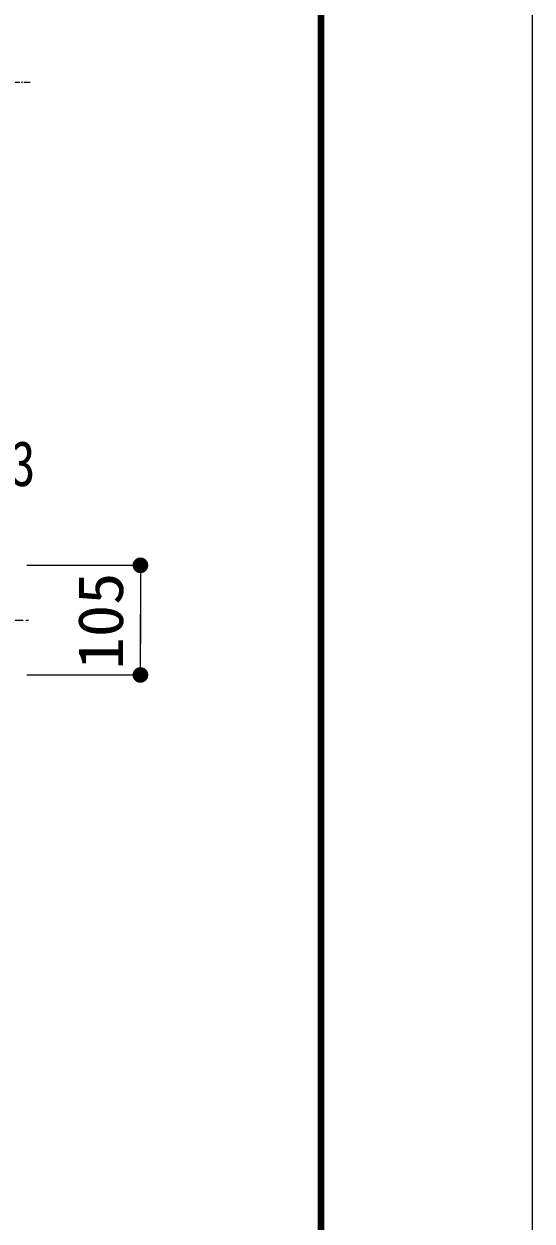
# Model space of a CAD drawing. Units: millimetres, scale not verified. Extents: x -5940 to 5940, y -4200 to 4200.
# Drawn here: x 4966 to 5940, y 0 to 2293 of the extents above; entities that cross this region are included whole.
import ezdxf
from ezdxf.enums import TextEntityAlignment as Align

# ---------------------------------------------------------------- set-up
doc = ezdxf.new("R2010")
doc.units = ezdxf.units.MM
doc.header["$LTSCALE"] = 20
doc.linetypes.add('USER1', pattern=[2, 1.25, -0.25, 0.25, -0.25])
doc.linetypes.add('USER3', pattern=[1.125, 0.75, -0.125, 0.125, -0.125])
for name, color, linetype, lineweight in [('0-1_SUNPOU', 1, 'Continuous', 25), ('0-3_6文字', 7, 'Continuous', 25), ('0-4_8部品', 7, 'Continuous', 25), ('0-9_0', 7, 'Continuous', 25), ('0-A_7詳細', 7, 'Continuous', 25)]:
    doc.layers.add(name, color=color, linetype=linetype, lineweight=lineweight)
doc.styles.add('ＭＳ ゴシック', font='')
doc.styles.get('ＭＳ ゴシック').set_extended_font_data('MS Gothic')

# ---------------------------------------------------------------- blocks, each defined once
blk = doc.blocks.new('A2_ver14_社名無')
at = {"layer": '0-9_0', "color": 3}
blk.add_lwpolyline([(-11900, 8420), (-20, 8420), (-20, 20), (-11900, 20)], close=True, dxfattribs=at)
at = {"layer": '0-9_0'}
for points in [[(-11500, 8170), (-420, 8170), (-420, 270), (-11500, 270)], [(-11497.5, 8167.5), (-422.5, 8167.5), (-422.5, 272.5), (-11497.5, 272.5)], [(-11495, 8165), (-425, 8165), (-425, 275), (-11495, 275)], [(-11492.5, 8162.5), (-427.5, 8162.5), (-427.5, 277.5), (-11492.5, 277.5)], [(-11490, 8160), (-430, 8160), (-430, 280), (-11490, 280)]]:
    blk.add_lwpolyline(points, close=True, dxfattribs=at)
blk = doc.blocks.new('M1')
at = {"layer": '0-1_SUNPOU'}
blk.add_line((-5, 0), (-38.576, 0), dxfattribs=at)
for points in [[(0, 0), (-5, 0), (-4.961, 0.627)], [(0, 0), (-4.961, -0.627), (-5, 0)], [(0, 0), (-4.961, 0.627), (-4.843, 1.243)], [(0, 0), (-4.843, -1.243), (-4.961, -0.627)], [(0, 0), (-4.843, 1.243), (-4.649, 1.841)], [(0, 0), (-4.649, -1.841), (-4.843, -1.243)], [(0, 0), (-4.649, 1.841), (-4.382, 2.409)], [(0, 0), (-4.382, -2.409), (-4.649, -1.841)], [(0, 0), (-4.382, 2.409), (-4.045, 2.939)], [(0, 0), (-4.045, -2.939), (-4.382, -2.409)], [(0, 0), (-4.045, 2.939), (-3.645, 3.423)], [(0, 0), (-3.645, -3.423), (-4.045, -2.939)], [(0, 0), (-3.645, 3.423), (-3.187, 3.853)], [(0, 0), (-3.187, -3.853), (-3.645, -3.423)], [(0, 0), (-3.187, 3.853), (-2.679, 4.222)], [(0, 0), (-2.679, -4.222), (-3.187, -3.853)], [(0, 0), (-2.679, 4.222), (-2.129, 4.524)], [(0, 0), (-2.129, -4.524), (-2.679, -4.222)], [(0, 0), (-2.129, 4.524), (-1.545, 4.755)], [(0, 0), (-1.545, -4.755), (-2.129, -4.524)], [(0, 0), (-1.545, 4.755), (-0.937, 4.911)], [(0, 0), (-0.937, -4.911), (-1.545, -4.755)], [(0, 0), (-0.937, 4.911), (-0.314, 4.99)], [(0, 0), (-0.314, -4.99), (-0.937, -4.911)], [(0, 0), (-0.314, 4.99), (0.314, 4.99)], [(0, 0), (0.314, -4.99), (-0.314, -4.99)], [(0, 0), (0.314, 4.99), (0.937, 4.911)], [(0, 0), (0.937, 4.911), (1.545, 4.755)], [(0, 0), (1.545, 4.755), (2.129, 4.524)], [(0, 0), (2.129, 4.524), (2.679, 4.222)], [(0, 0), (2.679, 4.222), (3.187, 3.853)], [(0, 0), (3.187, 3.853), (3.645, 3.423)], [(0, 0), (3.645, 3.423), (4.045, 2.939)], [(0, 0), (4.045, 2.939), (4.382, 2.409)], [(0, 0), (4.382, 2.409), (4.649, 1.841)], [(0, 0), (4.649, 1.841), (4.843, 1.243)], [(0, 0), (4.843, 1.243), (4.961, 0.627)], [(0, 0), (4.961, 0.627), (5, 0)], [(0, 0), (0.937, -4.911), (0.314, -4.99)], [(0, 0), (1.545, -4.755), (0.937, -4.911)], [(0, 0), (2.129, -4.524), (1.545, -4.755)], [(0, 0), (2.679, -4.222), (2.129, -4.524)], [(0, 0), (3.187, -3.853), (2.679, -4.222)], [(0, 0), (3.645, -3.423), (3.187, -3.853)], [(0, 0), (4.045, -2.939), (3.645, -3.423)], [(0, 0), (4.382, -2.409), (4.045, -2.939)], [(0, 0), (4.649, -1.841), (4.382, -2.409)], [(0, 0), (4.843, -1.243), (4.649, -1.841)], [(0, 0), (4.961, -0.627), (4.843, -1.243)], [(0, 0), (5, 0), (4.961, -0.627)]]:
    blk.add_solid(points, dxfattribs=at)

msp = doc.modelspace()

# ---------------------------------------------------------------- linework, layer by layer
at = {"layer": '0-A_7詳細', "color": 1, "linetype": 'USER3'}
msp.add_line((2985.74, 2181.69), (4978.39, 2181.69), dxfattribs=at)
at = {"layer": '0-A_7詳細', "color": 1}
for p, q in [((4972.06, 1256.03), (5189.47, 1256.03)), ((5189.47, 1196.03), (5189.47, 1106.03)), ((4972.06, 1046.03), (5189.47, 1046.03))]:
    msp.add_line(p, q, dxfattribs=at)
at = {"layer": '0-A_7詳細', "color": 1, "linetype": 'USER1'}
msp.add_line((2979.7, 1151.03), (4978.39, 1151.03), dxfattribs=at)

# ---------------------------------------------------------------- block references
at = {"layer": '0-4_8部品'}
msp.add_blockref('A2_ver14_社名無', (5960, -4220), dxfattribs=at)
at = {"layer": '0-A_7詳細', "xscale": 3, "yscale": 3}
for p, rotation in [((5189.47, 1256.03), 90), ((5189.47, 1046.03), 270)]:
    msp.add_blockref('M1', p, dxfattribs=dict(at, rotation=rotation))

# ---------------------------------------------------------------- texts
at = {"layer": '0-3_6文字', "style": 'ＭＳ ゴシック', "width": 0.8}
msp.add_text('カンヌキ φ34X2.3', height=86.59, dxfattribs=at).set_placement((4208.78, 1381.83), align=Align.BOTTOM_LEFT)
at = {"layer": '0-A_7詳細', "style": 'ＭＳ ゴシック', "width": 1.05}
msp.add_text('105', height=86.66, rotation=90, dxfattribs=at).set_placement((5182.18, 1056.53), align=Align.BOTTOM_LEFT)

doc.saveas('drawing.dxf')
